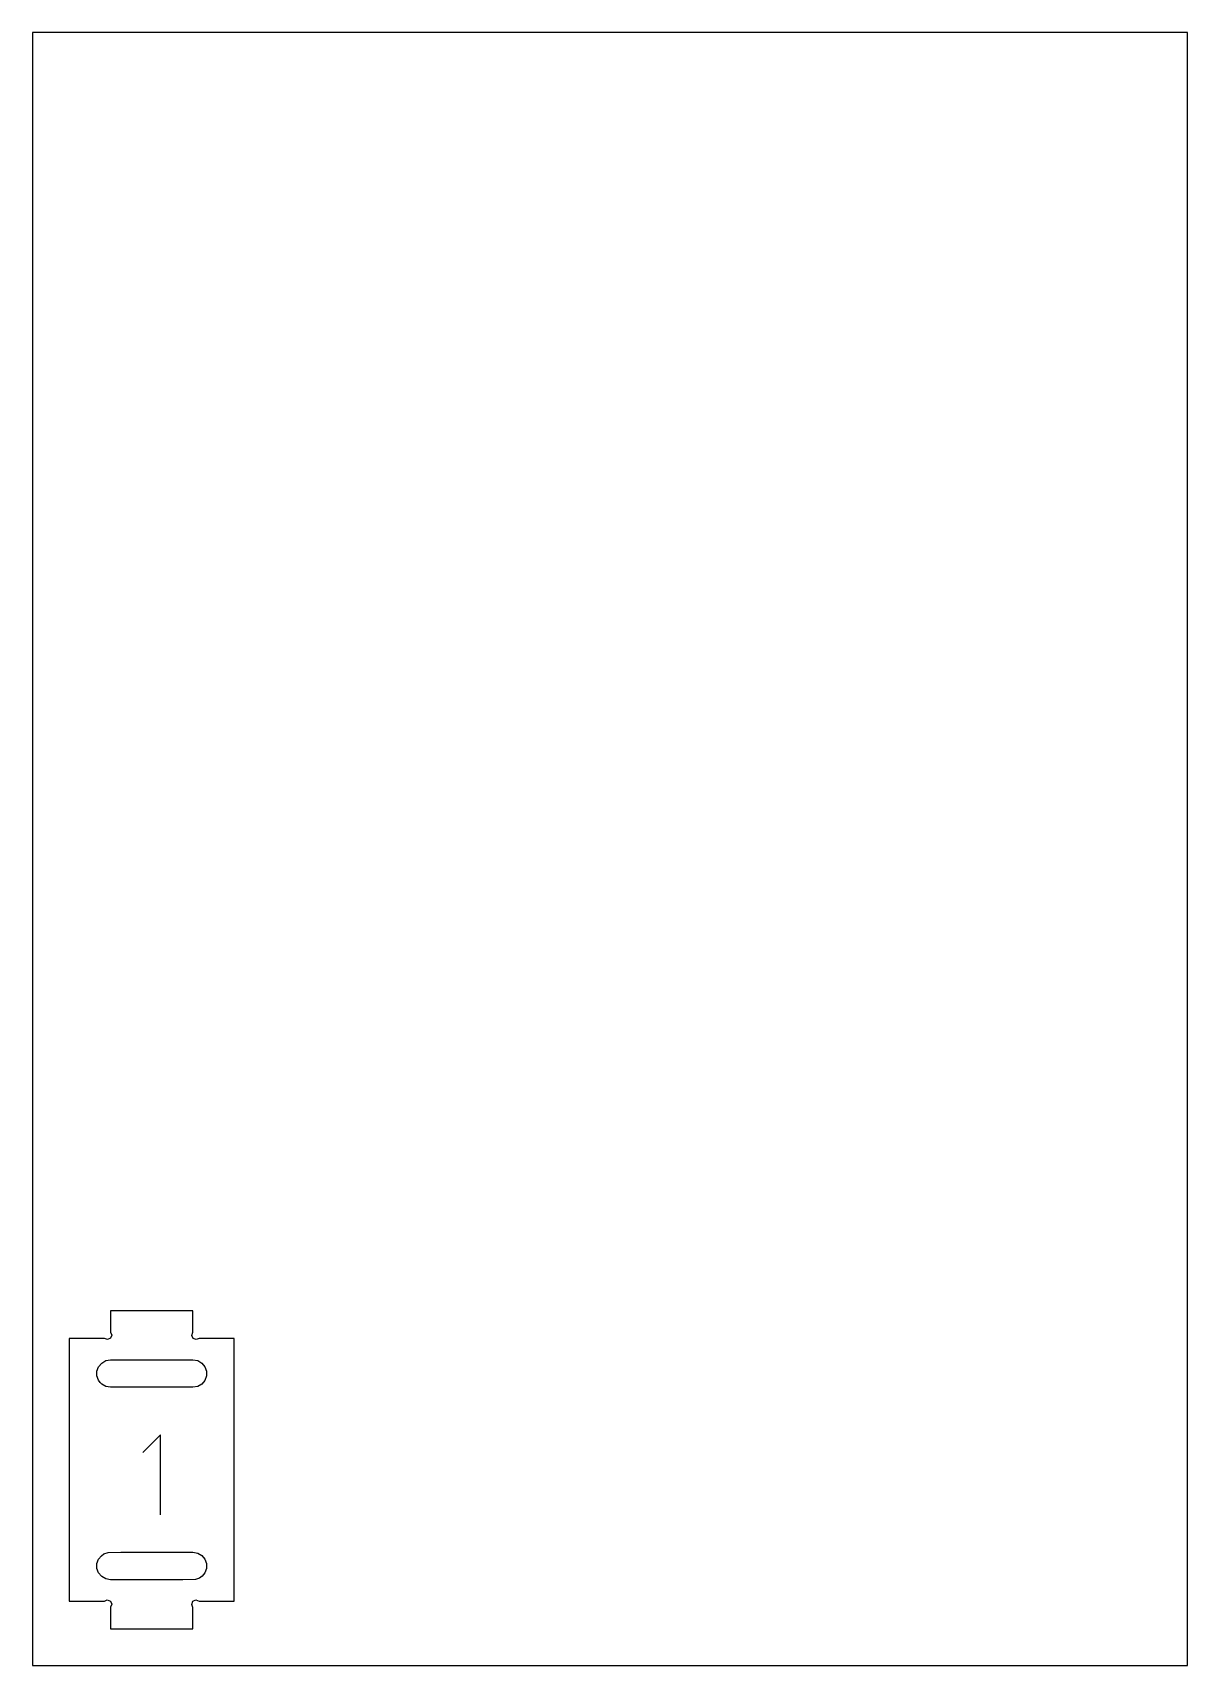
# Model space of a CAD drawing. Extents: x 0 to 210, y 0 to 297.
import ezdxf

# ---------------------------------------------------------------- set-up
doc = ezdxf.new("R2010")
doc.units = 0

msp = doc.modelspace()

# ---------------------------------------------------------------- linework, layer by layer
at = {"layer": 'annotation', "color": 1}
for p, q in [((23.285352, 41.947811), (20.046909, 38.708454)), ((23.285352, 27.380755), (23.285352, 41.947811))]:
    msp.add_line(p, q, dxfattribs=at)
at = {"layer": 'boundary', "color": 5}
for p, q in [((27.2936, 64.467497), (14.1675, 64.467497)), ((14.1675, 64.467497), (14.1675, 60.590029)), ((29.167501, 64.467497), (27.2936, 64.467497)), ((29.151742, 60.569492), (29.167501, 64.467497)), ((12.248253, 59.467496), (6.6675, 59.467496)), ((6.6675, 59.467496), (6.6675, 53.496001)), ((13.065505, 59.451738), (12.248253, 59.467496)), ((13.6319, 59.238393), (13.065505, 59.451738)), ((14.183259, 59.488033), (13.6319, 59.238393)), ((14.1675, 60.590029), (14.396606, 60.054427)), ((14.396606, 60.054427), (14.183259, 59.488033)), ((28.938395, 60.003098), (29.151742, 60.569492)), ((29.188037, 59.451738), (28.938395, 60.003098)), ((29.75443, 59.238393), (29.188037, 59.451738)), ((30.290032, 59.467496), (29.75443, 59.238393)), ((35.870785, 59.467496), (30.290032, 59.467496)), ((36.667501, 59.467496), (35.870785, 59.467496)), ((36.667501, 17.638995), (36.667501, 59.467496)), ((6.6675, 53.496001), (6.6675, 11.667501)), ((36.667501, 11.667501), (36.667501, 17.638995)), ((13.044969, 11.667501), (13.58057, 11.896604)), ((13.58057, 11.896604), (14.146964, 11.683259)), ((29.151742, 11.646964), (29.703101, 11.896604)), ((29.703101, 11.896604), (30.269496, 11.683259)), ((6.6675, 11.667501), (7.464216, 11.667501)), ((7.464216, 11.667501), (13.044969, 11.667501)), ((14.146964, 11.683259), (14.396606, 11.131899)), ((14.183259, 10.565504), (14.1675, 10.544967)), ((14.1675, 10.544967), (14.1675, 6.6675)), ((14.396606, 11.131899), (14.183259, 10.565504)), ((28.938395, 11.080569), (29.151742, 11.646964)), ((29.167501, 10.544967), (28.938395, 11.080569)), ((29.167501, 6.6675), (29.167501, 10.544967)), ((30.269496, 11.683259), (31.086748, 11.667501)), ((31.086748, 11.667501), (36.667501, 11.667501)), ((14.1675, 6.6675), (16.0414, 6.6675)), ((16.0414, 6.6675), (29.167501, 6.6675))]:
    msp.add_line(p, q, dxfattribs=at)
at = {"layer": 'frame', "color": 5}
for p, q in [((210.058, 296.926), (0, 296.926)), ((0, 296.926), (0, 0)), ((210.058, 0), (210.058, 296.926)), ((0, 0), (210.058, 0))]:
    msp.add_line(p, q, dxfattribs=at)
at = {"layer": 'hole', "color": 5}
for p, q in [((11.705481, 53.501618), (12.002437, 54.317497)), ((11.705481, 52.633376), (11.705481, 53.501618)), ((12.002437, 54.317497), (12.560531, 54.982609)), ((12.560531, 54.982609), (13.31245, 55.416729)), ((13.31245, 55.416729), (14.1675, 55.567496)), ((14.1675, 55.567496), (16.0414, 55.567496)), ((16.0414, 55.567496), (29.167499, 55.567496)), ((29.167499, 55.567496), (30.02255, 55.416729)), ((30.02255, 55.416729), (30.774467, 54.982609)), ((30.774467, 54.982609), (31.332563, 54.317497)), ((31.332563, 54.317497), (31.629519, 53.501617)), ((31.629519, 53.501617), (31.629519, 52.633376)), ((11.97943, 51.866838), (11.705481, 52.633376)), ((12.290884, 51.422034), (11.97943, 51.866838)), ((12.560531, 51.152386), (12.290884, 51.422034)), ((13.31245, 50.718265), (12.560531, 51.152386)), ((14.1675, 50.567499), (13.31245, 50.718265)), ((27.293599, 50.567499), (14.1675, 50.567499)), ((29.167499, 50.567499), (27.293599, 50.567499)), ((30.02255, 50.718265), (29.167499, 50.567499)), ((30.774467, 51.152386), (30.02255, 50.718265)), ((31.332563, 51.817498), (30.774467, 51.152386)), ((31.629519, 52.633376), (31.332563, 51.817498)), ((11.705481, 18.501621), (12.002437, 19.317499)), ((11.705481, 17.633379), (11.705481, 18.501621)), ((12.002437, 19.317499), (12.522036, 19.944115)), ((12.522036, 19.944115), (12.96684, 20.255571)), ((12.96684, 20.255571), (13.73338, 20.529519)), ((13.73338, 20.529519), (16.0414, 20.567498)), ((16.0414, 20.567498), (29.167499, 20.567498)), ((29.167499, 20.567498), (30.02255, 20.416732)), ((30.02255, 20.416732), (30.774467, 19.982611)), ((30.774467, 19.982611), (31.332563, 19.317499)), ((31.332563, 19.317499), (31.629519, 18.501621)), ((31.629519, 18.501621), (31.629519, 17.633379)), ((12.002437, 16.8175), (11.705481, 17.633379)), ((12.522036, 16.190883), (12.002437, 16.8175)), ((12.560531, 16.152388), (12.522036, 16.190883)), ((13.31245, 15.718268), (12.560531, 16.152388)), ((14.1675, 15.5675), (13.31245, 15.718268)), ((27.293599, 15.5675), (14.1675, 15.5675)), ((29.601619, 15.605481), (27.293599, 15.5675)), ((30.36816, 15.879427), (29.601619, 15.605481)), ((30.812962, 16.190883), (30.36816, 15.879427)), ((31.332563, 16.8175), (30.812962, 16.190883)), ((31.629519, 17.633379), (31.332563, 16.8175))]:
    msp.add_line(p, q, dxfattribs=at)

doc.saveas('drawing.dxf')
